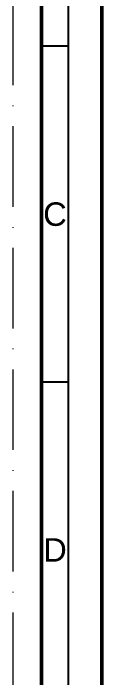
# Model space of a CAD drawing. Header units: millimetres. Extents: x -1189 to 0, y 0 to 841.
# Drawn here: x -13.2 to 0, y 626.5 to 725.4 of the extents above; entities that cross this region are included whole.
import ezdxf
from ezdxf.enums import TextEntityAlignment as Align

# ---------------------------------------------------------------- set-up
doc = ezdxf.new("R2010")
doc.units = ezdxf.units.MM
doc.linetypes.add('ACAD_ISO10W100', pattern=[18, 12, -3, 0, -3])
doc.layers.add('S22_Einfügepunkte', color=91, linetype='Continuous', lineweight=50, plot=False)
doc.layers.add('S26_Schriftfeld', color=7, linetype='Continuous', lineweight=25, plot=False)
doc.styles.get("Standard").update_dxf_attribs({"font": 'arial.ttf'})

# ---------------------------------------------------------------- blocks, each defined once
blk = doc.blocks.new('*U85')
at = {"layer": 'S22_Einfügepunkte', "color": 8, "linetype": 'ACAD_ISO10W100', "lineweight": 0}
blk.add_line((-13.24264068711998, 117.3797256769668), (-13.24264068711999, 827.5073583128809), dxfattribs=at)
at = {"layer": 'S26_Schriftfeld', "lineweight": 50}
for p, q in [((0, 841), (0, 0)), ((-9, 831.7499990000001), (-9, 9))]:
    blk.add_line(p, q, dxfattribs=at)
at = {"layer": 'S26_Schriftfeld', "color": 2, "lineweight": 25}
for p, q in [((-4.999998999999661, 5.000000999999997), (-4.999998999999661, 835.9999990000001)), ((-5.000121000000036, 720.499983), (-9, 720.4999830000002)), ((-5.000121000000036, 670.499975), (-9, 670.499975))]:
    blk.add_line(p, q, dxfattribs=at)
at = {"color": 2, "linetype": 'ByBlock'}
for s, p in [('C', (-7.00006050000002, 695.499979)), ('D', (-7.00006050000002, 645.4999714999999))]:
    blk.add_text(s, height=3.5, dxfattribs=at).set_placement(p, align=Align.MIDDLE)

msp = doc.modelspace()

# ---------------------------------------------------------------- block references
at = {"layer": 'S26_Schriftfeld'}
msp.add_blockref('*U85', (0, 0), dxfattribs=at)

doc.saveas('drawing.dxf')
